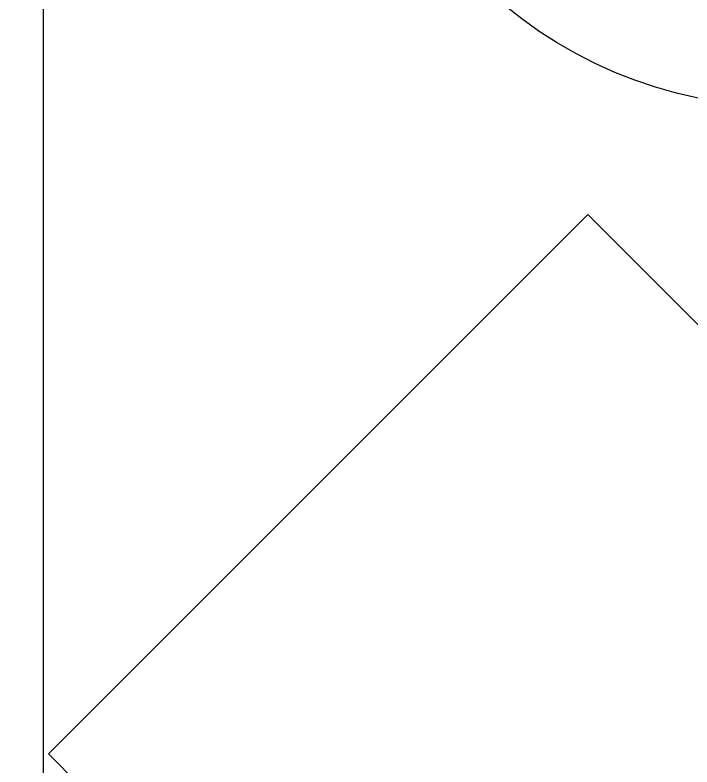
# Model space of a CAD drawing. Header units: millimetres. Extents: x -92759 to 184353, y -15225 to 86714.
# Drawn here: x 89047.8 to 89428.8, y 38745.1 to 39168.2 of the extents above; entities that cross this region are included whole.
import ezdxf

# ---------------------------------------------------------------- set-up
doc = ezdxf.new("R2010")
doc.units = ezdxf.units.MM
for name, color, linetype in [('0-1', 9, 'Continuous'), ('A-PATT-CONC', 8, 'Continuous'), ('M-_SANIFIXR_E', 9, 'Continuous')]:
    doc.layers.add(name, color=color, linetype=linetype)
doc.layers.add('A-_FURN--1', color=7, linetype='Continuous', true_color=0xaaaaaa)
doc.layers.add('HFI 9MM FPB', color=94, linetype='Continuous', lineweight=5)

# ---------------------------------------------------------------- blocks, each defined once
blk = doc.blocks.new('1599_FURN_RHH_BLK8 _NEW__2ND STY_dwg-10261561-BLK8_RHH_2ND STOREY PLAN')
at = {"layer": 'A-_FURN--1'}
for p, q in [((-930.65, -40285.37), (-1234.2, -40588.92)), ((-612.45, -40603.56), (-930.65, -40285.37)), ((-916.01, -40907.12), (-1234.2, -40588.92))]:
    blk.add_line(p, q, dxfattribs=at)
blk.add_circle((-818.15, -39975.07), 250, dxfattribs=at)
blk = doc.blocks.new('A$C3019c3af')
at = {"layer": 'M-_SANIFIXR_E'}
blk.add_blockref('1599_FURN_RHH_BLK8 _NEW__2ND STY_dwg-10261561-BLK8_RHH_2ND STOREY PLAN', (7599.78, 46600.1), dxfattribs=at)
blk = doc.blocks.new('RCP_B8L2')
at = {"layer": 'A-PATT-CONC'}
h = blk.add_hatch(dxfattribs=at)
h.set_pattern_fill('ANSI37', color=256, scale=189, angle=45)
h.set_pattern_definition([(90, (-362793.07, -182177.3), (-600.075, 0), []), (180, (-362793.07, -182177.3), (-6e-14, -600.075), [])])
h.paths.add_polyline_path([(-366993.07, -179177.3), (-366993.07, -182177.3), (-362793.07, -182177.3), (-362793.07, -179177.3)])
at = {"layer": 'HFI 9MM FPB'}
h = blk.add_hatch(dxfattribs=at)
h.set_pattern_fill('ANSI33', color=256, scale=50)
h.set_pattern_definition([(45, (-381589.02, -647239), (-224.5064, 224.5064), []), (45, (-381364.5, -647239), (-224.5064, 224.5064), [158.75, -79.375])])
h.paths.add_polyline_path([(-367268.07, -178877.3), (-362518.07, -178877.3), (-362518.07, -182477.3), (-367268.07, -182477.3)])
h.paths.add_polyline_path([(-366993.07, -179177.3), (-366993.07, -182177.3), (-362793.07, -182177.3), (-362793.07, -179177.3)], flags=16)

msp = doc.modelspace()

# ---------------------------------------------------------------- block references
at = {"layer": '0-1'}
msp.add_blockref('A$C3019c3af', (82701.06, 32741.24), dxfattribs=at)
at = {"layer": 'A-PATT-CONC'}
msp.add_blockref('RCP_B8L2', (452619.12, 220318.54), dxfattribs=at)

doc.saveas('drawing.dxf')
